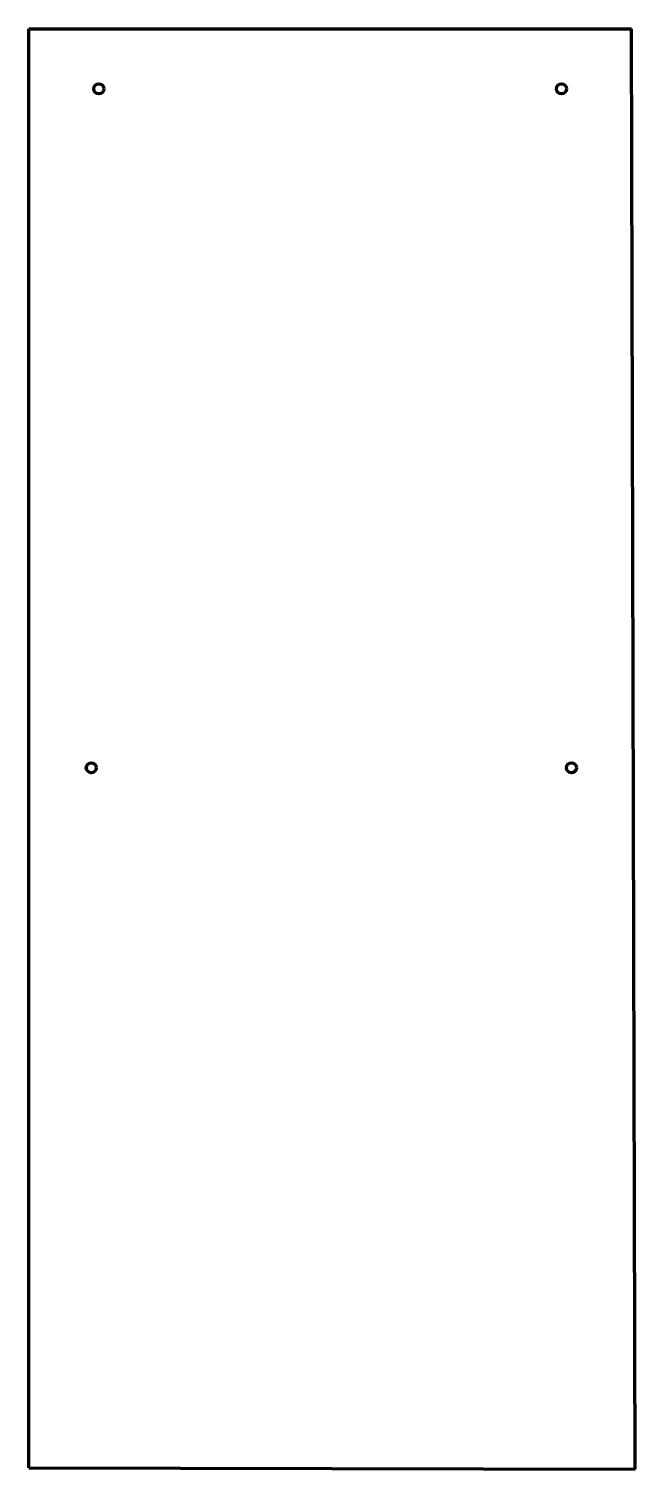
# Model space of a CAD drawing. Header units: inches. Extents: x 0 to 30.3, y 0 to 72.
import ezdxf

# ---------------------------------------------------------------- set-up
doc = ezdxf.new("R2010")
doc.units = ezdxf.units.IN
doc.header["$MEASUREMENT"] = 0
doc.layers.get('0').update_dxf_attribs({"linetype": 'CONTINUOUS'})

msp = doc.modelspace()

# ---------------------------------------------------------------- linework, layer by layer
at = {"color": 7, "lineweight": 90}
for p, q in [((0, 0.0625), (0, 72)), ((0, 72), (30.125, 72)), ((30.3125, 0), (30.125, 72)), ((0, 0.0625), (30.3125, 0))]:
    msp.add_line(p, q, dxfattribs=at)
for centre in [(3.5, 69), (26.625, 69), (3.125, 35.0625), (27.125, 35.0625)]:
    msp.add_circle(centre, 0.25, dxfattribs=at)

doc.saveas('drawing.dxf')
